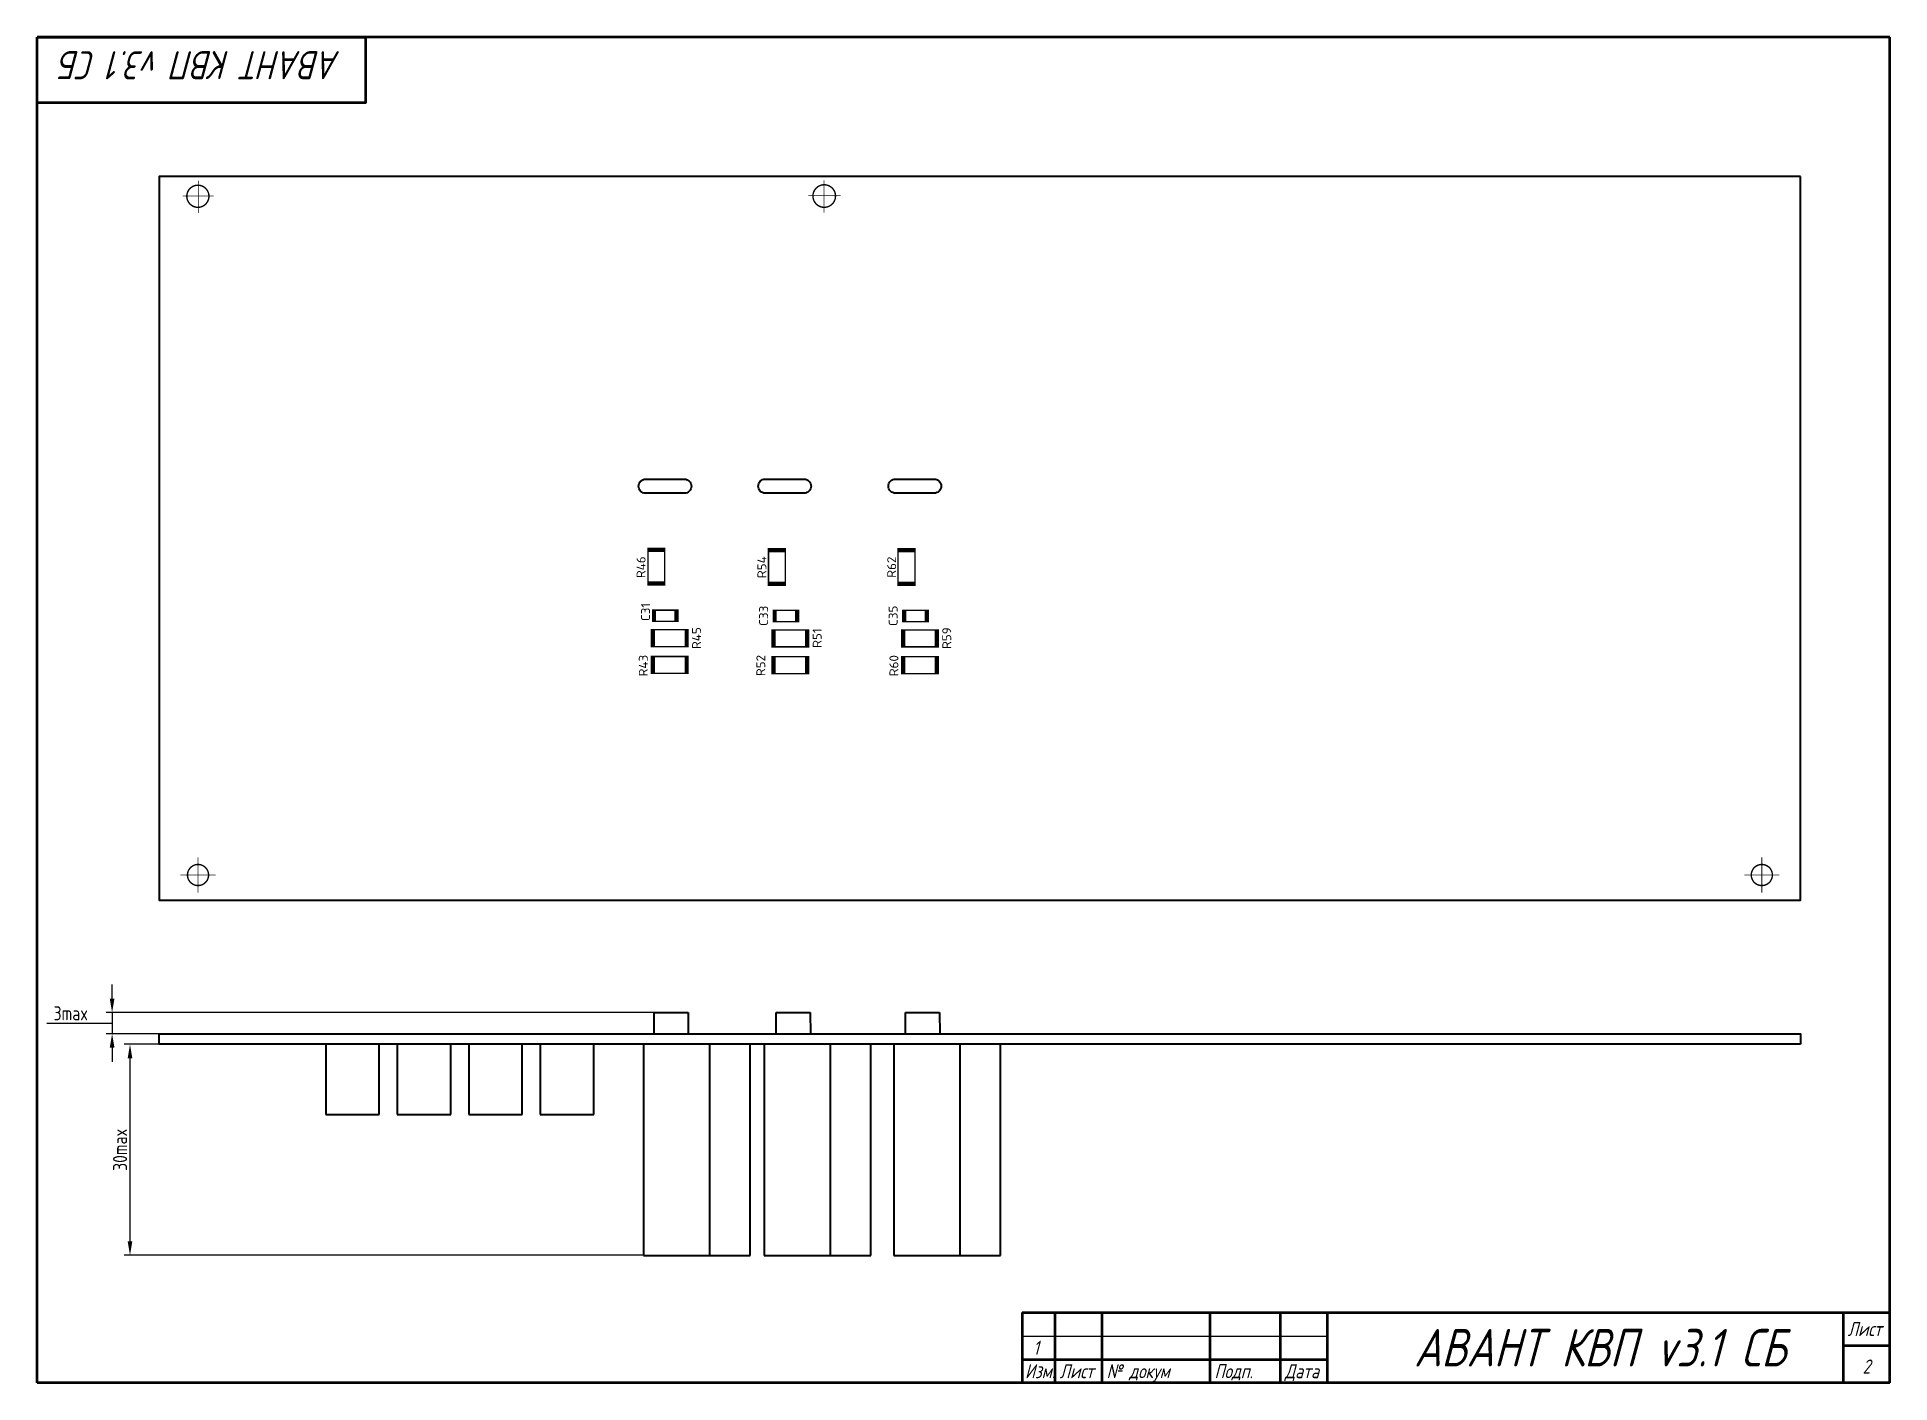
# Paper-space layout 'A3(2)' of a CAD drawing. Header units: millimetres. Extents: x 20 to 415, y 5 to 292.
# The model-space entities are those that its viewports show. They can reach past a viewport. Long polylines and large blocks are cut down to what shows.
import ezdxf
from ezdxf.enums import TextEntityAlignment as Align

# ---------------------------------------------------------------- set-up
doc = ezdxf.new("R2010")
doc.units = ezdxf.units.MM
doc.layers.get('0').update_dxf_attribs({"color": 250})
for name, color, linetype, lineweight in [('BOARD', 173, 'Continuous', 35), ('BOTTOM', 250, 'Continuous', 35), ('TOP', 250, 'Continuous', 35), ('Основной', 5, 'Continuous', 50)]:
    doc.layers.add(name, color=color, linetype=linetype, lineweight=lineweight)
doc.layers.add('Видовой экран', color=6, linetype='Continuous')
doc.layers.add('РАЗМЕРЫ', color=250, linetype='Continuous')
doc.layers.get('Видовой экран').off()
doc.styles.get("Standard").update_dxf_attribs({"font": 'txt.shx'})
doc.styles.add('ГОСТ 2.304', font='CS_Gost2304.shx')
doc.styles.add('ГОСТ А', font='', dxfattribs={"oblique": 15})
doc.styles.get('ГОСТ А').set_extended_font_data('GOST 2.304 type A')
doc.dimstyles.new('ЕСКД', dxfattribs={"dimscale": 0, "dimtxt": 3, "dimasz": 3, "dimexe": 1.25, "dimexo": 0, "dimtad": 1, "dimtoh": 1, "dimdec": 3, "dimrnd": 0.5, "dimtxsty": 'ГОСТ 2.304', "dimcen": 5, "dimadec": 3, "dimazin": 2, "dimtfac": 0.75, "dimtdec": 4, "dimtmove": 1, "dimatfit": 3, "dimfxl": 1, "dimtolj": 1, "dimarcsym": 0})

# ---------------------------------------------------------------- blocks, each defined once
blk = doc.blocks.new('*D40')
at = {"layer": 'Defpoints', "color": 0}
for p in [(46.06, 77.21), (39.81, 32.21), (149.28, 32.21)]:
    blk.add_point(p, dxfattribs=at)
at = {"layer": 'РАЗМЕРЫ', "color": 0, "lineweight": -2}
for p, q in [((46.06, 77.21), (38.56, 77.21)), ((39.81, 74.21), (39.81, 35.21)), ((149.28, 32.21), (38.56, 32.21))]:
    blk.add_line(p, q, dxfattribs=at)
at = {"layer": 'РАЗМЕРЫ', "color": 0}
for points in [[(40.31, 74.21), (39.31, 74.21), (39.81, 77.21)], [(39.31, 35.21), (40.31, 35.21), (39.81, 32.21)]]:
    blk.add_solid(points, dxfattribs=at)
at = {"layer": 'РАЗМЕРЫ', "color": 0, "insert": (37.69, 54.71), "char_height": 3, "attachment_point": 5, "rotation": 90, "style": 'ГОСТ 2.304'}
blk.add_mtext('\\A1;30max', dxfattribs=at)
blk = doc.blocks.new('*D42')
at = {"layer": 'Defpoints', "color": 0}
for p in [(151.52, 83.96), (36, 79.46), (46.06, 79.46)]:
    blk.add_point(p, dxfattribs=at)
at = {"layer": 'РАЗМЕРЫ', "color": 0, "lineweight": -2}
for p, q in [((36, 86.96), (36, 89.96)), ((151.52, 83.96), (34.75, 83.96)), ((36, 83.96), (36, 79.46)), ((22.06, 81.71), (32.31, 81.71)), ((32.31, 81.71), (36, 81.71)), ((46.06, 79.46), (34.75, 79.46)), ((36, 76.46), (36, 73.46))]:
    blk.add_line(p, q, dxfattribs=at)
at = {"layer": 'РАЗМЕРЫ', "color": 0}
for points in [[(35.5, 86.96), (36.5, 86.96), (36, 83.96)], [(36.5, 76.46), (35.5, 76.46), (36, 79.46)]]:
    blk.add_solid(points, dxfattribs=at)
at = {"layer": 'РАЗМЕРЫ', "color": 0, "insert": (27.19, 83.83), "char_height": 3, "attachment_point": 5, "style": 'ГОСТ 2.304'}
blk.add_mtext('\\A1;3max', dxfattribs=at)

msp = doc.modelspace()

# ---------------------------------------------------------------- linework, layer by layer
at = {"layer": 'BOARD'}
for points in [[(308, 630.87), (74.75, 630.87), (74.75, 528), (308, 528)], [(308, 507.5), (74.75, 507.5), (74.75, 509), (74.75, 509), (308, 509)]]:
    msp.add_lwpolyline(points, close=True, dxfattribs=at)
for points in [[(142.866, 586.845, -0.414214), (143.866, 587.845), (149.366, 587.845, -0.414214), (150.366, 586.845, -0.414214), (149.366, 585.845), (143.866, 585.845, -0.414214), (142.866, 586.845)], [(159.868, 586.85, -0.414214), (160.868, 587.85), (166.368, 587.85, -0.414214), (167.368, 586.85, -0.414214), (166.368, 585.85), (160.868, 585.85, -0.414214), (159.868, 586.85)], [(178.368, 586.85, -0.414214), (179.368, 587.85), (184.868, 587.85, -0.414214), (185.868, 586.85, -0.414214), (184.868, 585.85), (179.368, 585.85, -0.414214), (178.368, 586.85)]]:
    msp.add_lwpolyline(points, format="xyb", dxfattribs=at)
at = {"layer": 'BOTTOM'}
for p, q in [((145.056, 509), (145.056, 512)), ((145.056, 512), (149.891, 512)), ((149.891, 512), (149.933, 509)), ((162.401, 509), (162.401, 512)), ((162.401, 512), (167.236, 512)), ((167.236, 512), (167.278, 509)), ((180.816, 509), (180.816, 512)), ((180.816, 512), (185.651, 512)), ((185.651, 512), (185.693, 509))]:
    msp.add_line(p, q, dxfattribs=at)
at = {"layer": 'BOTTOM', "const_width": 0.2}
for points in [[(80.228, 626.49, -0.999936), (80.228, 629.635, -1.000064), (80.228, 626.49)], [(169.247, 626.489, -1.000125), (169.248, 629.697, -0.999875), (169.247, 626.489)], [(80.25, 530.07, -1), (80.25, 533.07, -1), (80.25, 530.07)], [(302.5, 530.07, -1), (302.5, 533.07, -1), (302.5, 530.07)]]:
    msp.add_lwpolyline(points, format="xyb", dxfattribs=at)
at = {"layer": 'BOTTOM'}
for points, const_width in [([(80.278, 630.297), (80.278, 625.697)], 0.1), ([(169.197, 630.328), (169.197, 625.728)], 0.1), ([(78.078, 628.097), (82.478, 628.097)], 0.1), ([(166.997, 628.128), (171.597, 628.128)], 0.1), ([(144.186, 572.805), (146.586, 572.805), (146.586, 578.005), (144.186, 578.005), (144.186, 572.805)], 0.2), ([(146.586, 577.805), (144.186, 577.805)], 0.2), ([(146.586, 577.605), (144.186, 577.605)], 0.2), ([(161.331, 572.765), (163.731, 572.765), (163.731, 577.965), (161.331, 577.965), (161.331, 572.765)], 0.2), ([(163.731, 577.765), (161.331, 577.765)], 0.2), ([(163.731, 577.565), (161.331, 577.565)], 0.2), ([(179.746, 572.765), (182.146, 572.765), (182.146, 577.965), (179.746, 577.965), (179.746, 572.765)], 0.2), ([(182.146, 577.765), (179.746, 577.765)], 0.2), ([(182.146, 577.565), (179.746, 577.565)], 0.2), ([(146.586, 573.205), (144.186, 573.205)], 0.2), ([(146.586, 573.005), (144.186, 573.005)], 0.2), ([(163.731, 573.165), (161.331, 573.165)], 0.2), ([(163.731, 572.965), (161.331, 572.965)], 0.2), ([(182.146, 573.165), (179.746, 573.165)], 0.2), ([(182.146, 572.965), (179.746, 572.965)], 0.2), ([(148.056, 567.62), (148.056, 569.22), (148.256, 569.22), (148.256, 567.62), (148.456, 567.62), (148.456, 569.22), (144.856, 569.22), (144.856, 567.62), (148.456, 567.62)], 0.2), ([(145.056, 569.22), (145.056, 567.62), (145.256, 567.62), (145.256, 569.22)], 0.2), ([(165.201, 567.58), (165.201, 569.18), (165.401, 569.18), (165.401, 567.58), (165.601, 567.58), (165.601, 569.18), (162.001, 569.18), (162.001, 567.58), (165.601, 567.58)], 0.2), ([(162.201, 569.18), (162.201, 567.58), (162.401, 567.58), (162.401, 569.18)], 0.2), ([(183.616, 567.58), (183.616, 569.18), (183.816, 569.18), (183.816, 567.58), (184.016, 567.58), (184.016, 569.18), (180.416, 569.18), (180.416, 567.58), (184.016, 567.58)], 0.2), ([(180.616, 569.18), (180.616, 567.58), (180.816, 567.58), (180.816, 569.18)], 0.2), ([(144.691, 566.445), (144.691, 564.045), (149.891, 564.045), (149.891, 566.445), (144.691, 566.445)], 0.2), ([(144.891, 564.045), (144.891, 566.445)], 0.2), ([(145.091, 564.045), (145.091, 566.445)], 0.2), ([(149.491, 564.045), (149.491, 566.445)], 0.2), ([(149.691, 564.045), (149.691, 566.445)], 0.2), ([(161.836, 566.405), (161.836, 564.005), (167.036, 564.005), (167.036, 566.405), (161.836, 566.405)], 0.2), ([(162.036, 564.005), (162.036, 566.405)], 0.2), ([(162.236, 564.005), (162.236, 566.405)], 0.2), ([(166.636, 564.005), (166.636, 566.405)], 0.2), ([(166.836, 564.005), (166.836, 566.405)], 0.2), ([(180.251, 566.405), (180.251, 564.005), (185.451, 564.005), (185.451, 566.405), (180.251, 566.405)], 0.2), ([(180.451, 564.005), (180.451, 566.405)], 0.2), ([(180.651, 564.005), (180.651, 566.405)], 0.2), ([(185.051, 564.005), (185.051, 566.405)], 0.2), ([(185.251, 564.005), (185.251, 566.405)], 0.2), ([(144.691, 562.635), (144.691, 560.235), (149.891, 560.235), (149.891, 562.635), (144.691, 562.635)], 0.2), ([(144.891, 560.235), (144.891, 562.635)], 0.2), ([(145.091, 560.235), (145.091, 562.635)], 0.2), ([(149.491, 560.235), (149.491, 562.635)], 0.2), ([(149.691, 560.235), (149.691, 562.635)], 0.2), ([(161.836, 562.595), (161.836, 560.195), (167.036, 560.195), (167.036, 562.595), (161.836, 562.595)], 0.2), ([(162.036, 560.195), (162.036, 562.595)], 0.2), ([(162.236, 560.195), (162.236, 562.595)], 0.2), ([(166.636, 560.195), (166.636, 562.595)], 0.2), ([(166.836, 560.195), (166.836, 562.595)], 0.2), ([(180.251, 562.595), (180.251, 560.195), (185.451, 560.195), (185.451, 562.595), (180.251, 562.595)], 0.2), ([(180.451, 560.195), (180.451, 562.595)], 0.2), ([(180.651, 560.195), (180.651, 562.595)], 0.2), ([(185.051, 560.195), (185.051, 562.595)], 0.2), ([(185.251, 560.195), (185.251, 562.595)], 0.2), ([(80.25, 534.07), (80.25, 529.07)], 0.1), ([(302.5, 534.07), (302.5, 529.07)], 0.1), ([(77.75, 531.57), (82.75, 531.57)], 0.1), ([(300, 531.57), (305, 531.57)], 0.1)]:
    msp.add_lwpolyline(points, dxfattribs=dict(at, const_width=const_width))
at = {"layer": 'TOP'}
for p, q in [((98.396, 507.5), (98.396, 497.5)), ((106.016, 497.5), (106.016, 507.5)), ((108.556, 507.5), (108.556, 497.5)), ((116.176, 497.5), (116.176, 507.5)), ((118.716, 507.5), (118.716, 497.5)), ((126.336, 497.5), (126.336, 507.5)), ((128.876, 507.5), (128.876, 497.5)), ((136.496, 497.5), (136.496, 507.5)), ((143.561, 507.5), (143.561, 477.5)), ((153.006, 477.5), (153.006, 507.5)), ((158.721, 477.5), (158.721, 507.5)), ((160.706, 507.5), (160.706, 477.5)), ((170.151, 477.5), (170.151, 507.5)), ((175.866, 477.5), (175.866, 507.5)), ((179.121, 507.5), (179.121, 477.5)), ((188.566, 477.5), (188.566, 507.5)), ((194.281, 477.5), (194.281, 507.5)), ((98.396, 497.5), (106.016, 497.5)), ((108.556, 497.5), (116.176, 497.5)), ((118.716, 497.5), (126.336, 497.5)), ((128.876, 497.5), (136.496, 497.5)), ((143.561, 477.5), (153.006, 477.5)), ((149.276, 477.5), (158.721, 477.5)), ((160.706, 477.5), (170.151, 477.5)), ((166.421, 477.5), (175.866, 477.5)), ((179.121, 477.5), (188.566, 477.5)), ((184.836, 477.5), (194.281, 477.5))]:
    msp.add_line(p, q, dxfattribs=at)

# ---------------------------------------------------------------- texts
at = {"layer": 'BOTTOM', "width": 1.019685}
for s, p in [('R46', (143.85, 575.322)), ('R54', (161.022, 575.322)), ('R62', (179.466, 575.322)), ('C31', (144.486, 568.962)), ('C33', (161.261, 568.42)), ('C35', (179.676, 568.42)), ('R45', (151.736, 565.245)), ('R51', (168.881, 565.245)), ('R59', (187.296, 565.245)), ('R43', (144.168, 561.33)), ('R52', (160.866, 561.345)), ('R60', (179.784, 561.33))]:
    msp.add_text(s, height=1.27, rotation=90, dxfattribs=at).set_placement(p, align=Align.CENTER)

psp = doc.layouts.new('A3(2)')

# ---------------------------------------------------------------- linework, layer by layer
psp.add_line((230.0011, 15), (295.0011, 15))
at = {"layer": 'Основной'}
for p, q in [((20, 5), (20, 292)), ((415, 292), (20, 292)), ((415, 4.9976), (415, 292)), ((230.0011, 20), (415, 20)), ((230.0011, 20), (230.0011, 5)), ((237.0011, 20), (237.0011, 5)), ((247.0011, 20), (247.0011, 5)), ((270.0011, 20), (270.0011, 5)), ((285.0011, 20), (285.0011, 5)), ((295.0011, 20), (295.0011, 5)), ((405.0011, 20), (405.0011, 5)), ((405.0011, 13), (414.9998, 13)), ((230.0011, 10), (295.0011, 10)), ((230.0013, 4.9949), (20, 5)), ((415, 4.9976), (230.0013, 4.9949))]:
    psp.add_line(p, q, dxfattribs=at)
psp.add_lwpolyline([(20, 292), (90, 292), (90, 278), (20, 278)], close=True, dxfattribs=at)

# ---------------------------------------------------------------- texts
at = {"style": 'ГОСТ А', "oblique": 15}
psp.add_text('АВАНТ КВП v3.1 СБ', height=6, rotation=180, dxfattribs=at).set_placement((55, 289), align=Align.CENTER)
for s, height, p in [('АВАНТ КВП v3.1 СБ', 8, (353.1681, 8.5145)), ('1', 3, (232.9656, 11)), ('2', 3, (410.0011, 7))]:
    psp.add_text(s, height=height, dxfattribs=at).set_placement(p, align=Align.CENTER)
for s, p in [('Лист', (406.0011, 15)), ('Изм.', (230.612, 6)), ('Лист', (238.0011, 6)), ('№ докум', (248.0011, 6)), ('Подп.', (271.0011, 6)), ('Дата', (286.0011, 6))]:
    psp.add_text(s, height=3, dxfattribs=at).set_placement(p)

# ---------------------------------------------------------------- dimensions: what is measured, and where the dimension line sits
at = {"layer": 'РАЗМЕРЫ'}
for base, p1, p2, picture, middle in [((36, 79.456), (151.5236, 83.956), (46.0646, 79.456), '*D42', (31.6875, 83.831)), ((39.8146148551, 32.2060205307), (46.0646148551, 77.2060205307), (149.2811148551, 32.2060205307), '*D40', (37.6896148551, 54.7060205307))]:
    dim = psp.add_linear_dim(base=base, p1=p1, p2=p2, angle=90, text='<>max', dimstyle='ЕСКД', override={"dimscale": 1, "dimlfac": 0.6667, "dimtxsty": 'ГОСТ 2.304', "dimsah": 1, "dimtolj": 1}, dxfattribs=at)
    dim.commit()
    dim.dimension.update_dxf_attribs({"geometry": picture, "text_midpoint": middle})

# ---------------------------------------------------------------- viewports
at = {"layer": 'Видовой экран', "view_target_point": (189.0331, 555.343)}
psp.add_viewport(center=(217.4893, 148.9705), size=(385.0547, 247.891178), view_center_point=(0, 0), view_height=165.260785, dxfattribs=at)

doc.saveas('drawing.dxf')
